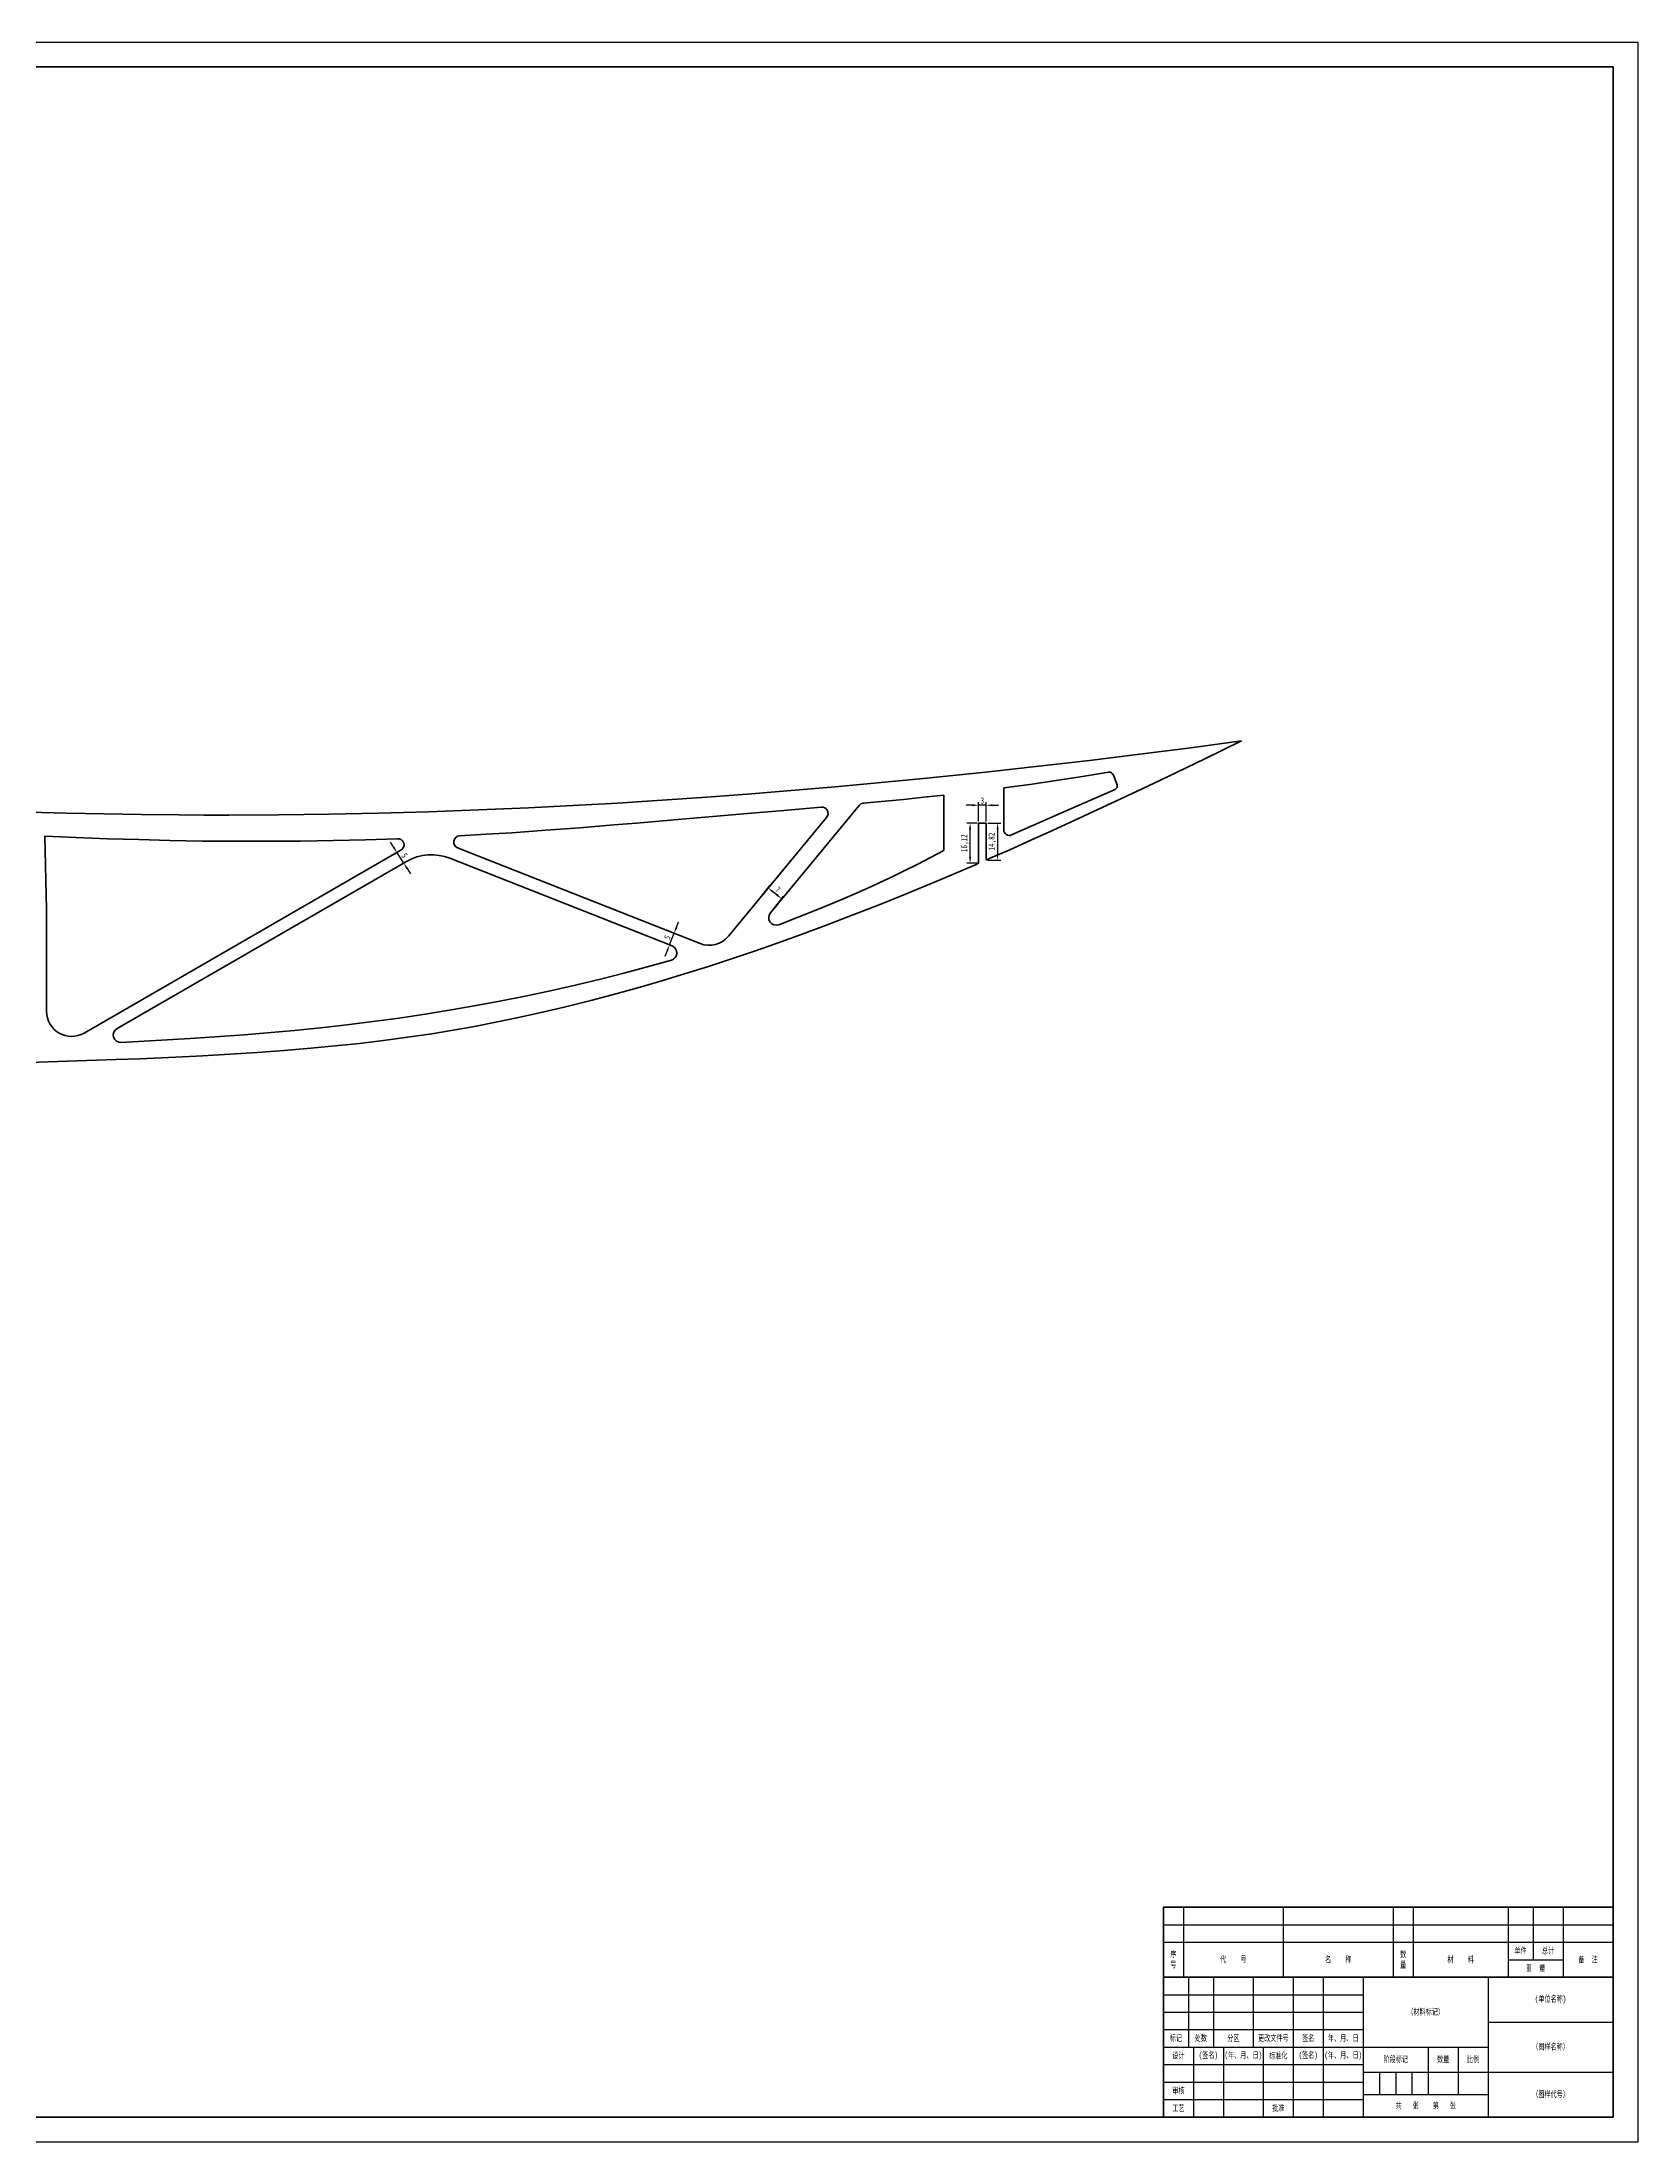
# Model space of a CAD drawing. Header units: millimetres. Extents: x 2448 to 3637, y 862 to 1703.
# Drawn here: x 2998 to 3637, y 862 to 1703 of the extents above; entities that cross this region are included whole.
import ezdxf

# ---------------------------------------------------------------- set-up
doc = ezdxf.new("R2010")
doc.units = ezdxf.units.MM
doc.header["$LTSCALE"] = 0.3
for name, color, linetype, lineweight in [('尺寸线', 3, 'Continuous', 25), ('粗实线', 7, 'Continuous', 50), ('细实线', 7, 'Continuous', 25), ('细文本', 7, 'Continuous', 25)]:
    doc.layers.add(name, color=color, linetype=linetype, lineweight=lineweight)
doc.styles.add('NUT Standard', font='simfang.ttf', dxfattribs={"width": 0.7, "height": 2.5})
doc.dimstyles.new('NUT Standard', dxfattribs={"dimtxt": 2.5, "dimasz": 2.5, "dimexe": 1.25, "dimexo": 0.625, "dimtad": 1, "dimtoh": 1, "dimtxsty": 'NUT Standard', "dimcen": 2.5, "dimadec": 0, "dimazin": 0, "dimtfac": 1, "dimtmove": 0, "dimatfit": 3, "dimfxl": 1, "dimarcsym": 0})

# ---------------------------------------------------------------- blocks, each defined once
blk = doc.blocks.new('*D37')
at = {"layer": 'Defpoints', "color": 0, "transparency": 16777216}
for p in [(3372.78, 1397.25), (3372.78, 1390.1), (3375.78, 1390.1)]:
    blk.add_point(p, dxfattribs=at)
at = {"layer": '尺寸线', "color": 0, "lineweight": -2, "transparency": 16777216}
for p, q in [((3370.28, 1397.25), (3367.78, 1397.25)), ((3372.78, 1390.73), (3372.78, 1398.5)), ((3375.78, 1397.25), (3372.78, 1397.25)), ((3375.78, 1390.73), (3375.78, 1398.5)), ((3378.28, 1397.25), (3380.78, 1397.25))]:
    blk.add_line(p, q, dxfattribs=at)
at = {"layer": '尺寸线', "color": 0, "transparency": 16777216}
for points in [[(3370.28, 1397.66), (3370.28, 1396.83), (3372.78, 1397.25)], [(3378.28, 1397.66), (3378.28, 1396.83), (3375.78, 1397.25)]]:
    blk.add_solid(points, dxfattribs=at)
at = {"layer": '尺寸线', "color": 0, "transparency": 16777216, "insert": (3374.28, 1399.13), "char_height": 2.5, "attachment_point": 5, "style": 'NUT Standard'}
blk.add_mtext('3', dxfattribs=at)
blk = doc.blocks.new('*D38')
at = {"layer": 'Defpoints', "color": 0, "transparency": 16777216}
for p in [(3375.78, 1390.1), (3375.78, 1375.28), (3380.38, 1375.28)]:
    blk.add_point(p, dxfattribs=at)
at = {"layer": '尺寸线', "color": 0, "lineweight": -2, "transparency": 16777216}
for p, q in [((3376.41, 1390.1), (3381.63, 1390.1)), ((3380.38, 1387.6), (3380.38, 1377.78)), ((3376.41, 1375.28), (3381.63, 1375.28))]:
    blk.add_line(p, q, dxfattribs=at)
at = {"layer": '尺寸线', "color": 0, "transparency": 16777216}
for points in [[(3379.96, 1387.6), (3380.8, 1387.6), (3380.38, 1390.1)], [(3379.96, 1377.78), (3380.8, 1377.78), (3380.38, 1375.28)]]:
    blk.add_solid(points, dxfattribs=at)
at = {"layer": '尺寸线', "color": 0, "transparency": 16777216, "insert": (3378.31, 1382.69), "char_height": 2.5, "attachment_point": 5, "rotation": 90, "style": 'NUT Standard'}
blk.add_mtext('14,82', dxfattribs=at)
blk = doc.blocks.new('*D39')
at = {"layer": 'Defpoints', "color": 0, "transparency": 16777216}
for p in [(3369.37, 1390.1), (3372.78, 1390.1), (3372.78, 1373.98)]:
    blk.add_point(p, dxfattribs=at)
at = {"layer": '尺寸线', "color": 0, "lineweight": -2, "transparency": 16777216}
for p, q in [((3372.16, 1390.1), (3368.12, 1390.1)), ((3369.37, 1376.48), (3369.37, 1387.6)), ((3372.16, 1373.98), (3368.12, 1373.98))]:
    blk.add_line(p, q, dxfattribs=at)
at = {"layer": '尺寸线', "color": 0, "transparency": 16777216}
for points in [[(3368.96, 1387.6), (3369.79, 1387.6), (3369.37, 1390.1)], [(3368.96, 1376.48), (3369.79, 1376.48), (3369.37, 1373.98)]]:
    blk.add_solid(points, dxfattribs=at)
at = {"layer": '尺寸线', "color": 0, "transparency": 16777216, "insert": (3367.31, 1382.04), "char_height": 2.5, "attachment_point": 5, "rotation": 90, "style": 'NUT Standard'}
blk.add_mtext('16,12', dxfattribs=at)
blk = doc.blocks.new('*D40')
at = {"layer": 'Defpoints', "color": 0, "transparency": 16777216}
for p in [(3288.46, 1364.17), (3283.94, 1358.49), (3289.42, 1354.13)]:
    blk.add_point(p, dxfattribs=at)
at = {"layer": '尺寸线', "color": 0, "lineweight": -2, "transparency": 16777216}
for p, q in [((3284.33, 1358.98), (3289.24, 1365.15)), ((3291.98, 1361.37), (3290.42, 1362.61)), ((3289.8, 1354.62), (3294.72, 1360.79))]:
    blk.add_line(p, q, dxfattribs=at)
at = {"layer": '尺寸线', "color": 0, "transparency": 16777216}
for points in [[(3290.68, 1362.94), (3290.16, 1362.29), (3288.46, 1364.17)], [(3292.24, 1361.69), (3291.72, 1361.04), (3293.94, 1359.81)]]:
    blk.add_solid(points, dxfattribs=at)
at = {"layer": '尺寸线', "color": 0, "transparency": 16777216, "insert": (3292.38, 1363.47), "char_height": 2.5, "attachment_point": 5, "rotation": 321.47768, "style": 'NUT Standard'}
blk.add_mtext('7', dxfattribs=at)
blk = doc.blocks.new('*D41')
at = {"layer": 'Defpoints', "color": 0, "transparency": 16777216}
for p in [(3250.86, 1345.95), (3250.06, 1340.89), (3251.88, 1345.55)]:
    blk.add_point(p, dxfattribs=at)
at = {"layer": '尺寸线', "color": 0, "lineweight": -2, "transparency": 16777216}
for p, q in [((3249.03, 1341.3), (3250.86, 1345.95)), ((3251.3, 1345.78), (3249.69, 1346.41)), ((3251.77, 1348.28), (3252.68, 1350.61)), ((3248.12, 1338.97), (3247.2, 1336.64)), ((3249.48, 1341.12), (3247.87, 1341.75))]:
    blk.add_line(p, q, dxfattribs=at)
at = {"layer": '尺寸线', "color": 0, "transparency": 16777216}
for points in [[(3251.38, 1348.43), (3252.16, 1348.13), (3250.86, 1345.95)], [(3247.73, 1339.12), (3248.5, 1338.82), (3249.03, 1341.3)]]:
    blk.add_solid(points, dxfattribs=at)
at = {"layer": '尺寸线', "color": 0, "transparency": 16777216, "insert": (3248.18, 1344.31), "char_height": 2.5, "attachment_point": 5, "rotation": 68.58036, "style": 'NUT Standard'}
blk.add_mtext('5', dxfattribs=at)
blk = doc.blocks.new('*D42')
at = {"layer": 'Defpoints', "color": 0, "transparency": 16777216}
for p in [(3139.97, 1378.23), (3141.09, 1378.94), (3143.78, 1374.72)]:
    blk.add_point(p, dxfattribs=at)
at = {"layer": '尺寸线', "color": 0, "lineweight": -2, "transparency": 16777216}
for p, q in [((3138.63, 1380.34), (3137.28, 1382.45)), ((3140.56, 1378.61), (3138.92, 1377.56)), ((3142.66, 1374.01), (3139.97, 1378.23)), ((3143.25, 1374.39), (3141.61, 1373.34)), ((3144, 1371.9), (3145.35, 1369.8))]:
    blk.add_line(p, q, dxfattribs=at)
at = {"layer": '尺寸线', "color": 0, "transparency": 16777216}
for points in [[(3138.98, 1380.56), (3138.28, 1380.12), (3139.97, 1378.23)], [(3144.36, 1372.13), (3143.65, 1371.68), (3142.66, 1374.01)]]:
    blk.add_solid(points, dxfattribs=at)
at = {"layer": '尺寸线', "color": 0, "transparency": 16777216, "insert": (3142.91, 1377.14), "char_height": 2.5, "attachment_point": 5, "rotation": 302.51533, "style": 'NUT Standard'}
blk.add_mtext('5', dxfattribs=at)

msp = doc.modelspace()

# ---------------------------------------------------------------- linework, layer by layer
at = {"color": 7, "lineweight": 35}
for p, q in [((3371.782, 1410.102), (3376.782, 1410.637)), ((3428.22, 1405.418), (3426.717, 1409.345)), ((3324.924, 1397.124), (3289.416, 1354.127)), ((3358.885, 1379.18), (3358.885, 1401.31)), ((3382.832, 1404.174), (3382.832, 1387.366)), ((3408.995, 1395.489), (3427.465, 1403.611)), ((3311.943, 1392.398), (3272.625, 1344.788)), ((3372.782, 1390.102), (3375.782, 1390.102)), ((3372.782, 1373.978), (3372.782, 1390.102)), ((3375.782, 1390.102), (3375.782, 1375.282)), ((3385.927, 1385.346), (3408.995, 1395.489)), ((2999.639, 1355.535), (2998.951, 1384.84)), ((3261.243, 1341.854), (3164.193, 1380.161)), ((3141.51, 1379.188), (3014.635, 1305.999)), ((3143.775, 1374.723), (3027.844, 1307.847)), ((3250.058, 1340.894), (3161.112, 1376.002)), ((3371.782, 1373.545), (3372.782, 1373.978)), ((3375.782, 1375.282), (3376.782, 1375.719)), ((2999.639, 1355.535), (2999.639, 1314.661))]:
    msp.add_line(p, q, dxfattribs=at)
msp.add_line((3626.762, 955.902), (3626.762, 871.902))
for points in [[(3376.782, 1375.719), (3385.254, 1379.446), (3393.701, 1383.214), (3402.355, 1387.125), (3410.982, 1391.071), (3427.922, 1398.945), (3438.301, 1403.842), (3448.638, 1408.767), (3463.402, 1415.871), (3478.078, 1422.996)], [(3376.782, 1410.637), (3396.919, 1412.866), (3417.113, 1415.218), (3437.368, 1417.692), (3457.689, 1420.285), (3478.078, 1422.996)], [(2992.67, 1394.51), (3007.679, 1394.085), (3022.68, 1393.753), (3037.673, 1393.513), (3052.66, 1393.364), (3062.649, 1393.315), (3072.637, 1393.305), (3092.61, 1393.405), (3112.584, 1393.662), (3132.562, 1394.073), (3152.548, 1394.637), (3172.546, 1395.351), (3192.56, 1396.214), (3210.367, 1397.104), (3228.192, 1398.109), (3246.038, 1399.226), (3263.908, 1400.456), (3281.805, 1401.796), (3292.968, 1402.686), (3304.142, 1403.618), (3315.405, 1404.598), (3326.681, 1405.619), (3349.201, 1407.78), (3371.782, 1410.102)], [(3382.832, 1404.174), (3393.341, 1405.578), (3403.837, 1407.086), (3414.318, 1408.706), (3424.781, 1410.447)], [(3164.977, 1384.983), (3175.637, 1385.593), (3185.847, 1386.243), (3199.518, 1387.201), (3213.154, 1388.238), (3226.688, 1389.33), (3235.763, 1390.089), (3253.91, 1391.643), (3280.318, 1393.921), (3294.743, 1395.161), (3309.794, 1396.48)], [(3326.617, 1398.021), (3342.759, 1399.599), (3350.824, 1400.436), (3358.885, 1401.31)], [(2998.951, 1384.84), (3011.507, 1384.32), (3024.065, 1383.853), (3036.541, 1383.457), (3049.019, 1383.143), (3062.037, 1382.915), (3075.13, 1382.796), (3088.261, 1382.789), (3101.354, 1382.892), (3114.376, 1383.104), (3127.273, 1383.424), (3140.167, 1383.852)], [(2992.67, 1294.164), (3008.046, 1294.686), (3027.312, 1295.376), (3036.949, 1295.751), (3051.403, 1296.376), (3062.24, 1296.911), (3073.07, 1297.519), (3083.891, 1298.213), (3094.701, 1299.007), (3105.495, 1299.914), (3115.196, 1300.838), (3124.881, 1301.875), (3134.548, 1303.034), (3144.195, 1304.326), (3153.821, 1305.76), (3162.378, 1307.164), (3170.917, 1308.686), (3179.436, 1310.323), (3187.936, 1312.071), (3196.417, 1313.929), (3201.644, 1315.128), (3206.864, 1316.368), (3212.203, 1317.677), (3217.533, 1319.027), (3228.045, 1321.81), (3237.217, 1324.365), (3246.365, 1327.03), (3255.488, 1329.799), (3264.587, 1332.67), (3270.636, 1334.636), (3276.674, 1336.645), (3282.707, 1338.696), (3288.728, 1340.787), (3300.731, 1345.081), (3311.496, 1349.07), (3322.223, 1353.168), (3332.912, 1357.369), (3343.564, 1361.667), (3350.645, 1364.582), (3357.708, 1367.535), (3371.782, 1373.545)], [(3292.775, 1349.405), (3301.241, 1352.63), (3309.656, 1355.992), (3318.016, 1359.493), (3326.318, 1363.136), (3330.486, 1365.03), (3334.639, 1366.961), (3338.696, 1368.892), (3342.736, 1370.859), (3348.15, 1373.565), (3353.534, 1376.339), (3358.885, 1379.18)], [(3029.507, 1302.253), (3047.936, 1303.289), (3057.149, 1303.845), (3070.962, 1304.759), (3078.695, 1305.325), (3086.424, 1305.936), (3092.666, 1306.469), (3098.904, 1307.039), (3109.328, 1308.086), (3119.8, 1309.266), (3130.309, 1310.584), (3140.802, 1312.031), (3151.225, 1313.599), (3161.567, 1315.283), (3171.691, 1317.055), (3181.797, 1318.947), (3191.884, 1320.959), (3201.945, 1323.094), (3211.975, 1325.358), (3221.97, 1327.754), (3231.279, 1330.118), (3240.555, 1332.606), (3249.794, 1335.223)]]:
    msp.add_lwpolyline(points, dxfattribs=at)
for centre, radius, start, end in [((3425.079, 1408.719), 1.754, 20.941317, 99.777951), ((3426.894, 1404.911), 1.42, 293.735574, 20.941317), ((3310.016, 1393.99), 2.5, 320.448891, 95.095638), ((3326.852, 1395.532), 2.5, 95.391125, 140.448893), ((3140.261, 1381.354), 2.5, 299.97892, 92.142906), ((3165.111, 1382.486), 2.5, 93.077802, 248.46032), ((3385.039, 1387.366), 2.207, 180.000005, 293.735574), ((3153.769, 1357.398), 20, 68.460318, 119.978912), ((3291.729, 1352.216), 3, 140.448893, 290.403159), ((3248.956, 1338.103), 3, 286.219689, 68.460318), ((3264.915, 1351.156), 10, 248.46032, 320.448891), ((3009.639, 1314.661), 10, 180.000005, 299.97892), ((3029.344, 1305.248), 3, 119.978912, 273.123252)]:
    msp.add_arc(centre, radius, start, end, dxfattribs=at)
at = {"layer": '粗实线'}
for p, q in [((2472.762, 1692.902), (3626.762, 1692.902)), ((3626.762, 1692.902), (3626.762, 871.902)), ((3446.762, 955.902), (3626.762, 955.902)), ((3446.762, 871.902), (3446.762, 955.902)), ((3446.762, 927.902), (3626.762, 927.902)), ((3626.762, 871.902), (2472.762, 871.902))]:
    msp.add_line(p, q, dxfattribs=at)
at = {"layer": '细实线'}
for p, q in [((2447.762, 1702.902), (3636.762, 1702.902)), ((3636.762, 1702.902), (3636.762, 861.902)), ((3454.762, 955.902), (3454.762, 927.902)), ((3494.762, 955.902), (3494.762, 927.902)), ((3538.762, 955.902), (3538.762, 927.902)), ((3546.762, 955.902), (3546.762, 927.902)), ((3584.762, 955.902), (3584.762, 927.902)), ((3594.762, 955.902), (3594.762, 934.902)), ((3606.762, 955.902), (3606.762, 927.902)), ((3446.762, 948.902), (3626.762, 948.902)), ((3446.762, 941.902), (3626.762, 941.902)), ((3584.762, 934.902), (3606.762, 934.902)), ((3456.762, 927.902), (3456.762, 899.902)), ((3466.762, 927.902), (3466.762, 899.902)), ((3482.762, 927.902), (3482.762, 899.902)), ((3498.762, 927.902), (3498.762, 899.902)), ((3510.762, 927.902), (3510.762, 899.902)), ((3526.762, 927.902), (3526.762, 871.902)), ((3576.762, 927.902), (3576.762, 871.902)), ((3446.762, 920.902), (3526.762, 920.902)), ((3446.762, 913.902), (3526.762, 913.902)), ((3576.762, 909.902), (3626.762, 909.902)), ((3446.762, 906.902), (3526.762, 906.902)), ((3446.762, 899.902), (3576.762, 899.902)), ((3458.762, 899.902), (3458.762, 871.902)), ((3470.762, 899.902), (3470.762, 871.902)), ((3486.762, 899.902), (3486.762, 871.902)), ((3498.762, 899.902), (3498.762, 871.902)), ((3510.762, 899.902), (3510.762, 871.902)), ((3552.762, 899.902), (3552.762, 880.902)), ((3564.762, 899.902), (3564.762, 880.902)), ((3446.762, 892.902), (3526.762, 892.902)), ((3446.762, 885.902), (3526.762, 885.902)), ((3526.762, 889.902), (3626.762, 889.902)), ((3533.262, 889.902), (3533.262, 880.902)), ((3539.762, 889.902), (3539.762, 880.902)), ((3546.262, 889.902), (3546.262, 880.902)), ((3446.762, 878.902), (3526.762, 878.902)), ((3526.762, 880.902), (3576.762, 880.902)), ((3636.762, 861.902), (2447.762, 861.902))]:
    msp.add_line(p, q, dxfattribs=at)

# ---------------------------------------------------------------- texts
at = {"layer": '粗实线', "char_height": 2.5, "width": 12, "attachment_point": 5, "style": 'NUT Standard'}
for s, insert in [('工艺', (3452.762, 875.402)), ('批准', (3492.762, 875.402))]:
    msp.add_mtext(s, dxfattribs=dict(at, insert=insert))
at = {"layer": '细文本', "char_height": 2.5, "attachment_point": 5, "style": 'NUT Standard'}
for s, insert, width in [('序\\P号', (3450.762, 934.902), 8), ('代    号', (3474.762, 934.902), 40), ('名    称', (3516.762, 934.902), 44), ('数\\P量', (3542.762, 934.902), 8), ('材    料', (3565.762, 934.902), 38), ('单件', (3589.762, 938.402), 10), ('总计', (3600.762, 938.402), 12), ('备  注', (3616.762, 934.902), 20), ('重  量', (3595.762, 931.402), 22), ('(单位名称)', (3601.762, 918.902), 50), ('（材料标记）', (3551.762, 913.902), 50), ('标记', (3451.762, 903.402), 10), ('处数', (3461.762, 903.402), 10), ('分区', (3474.762, 903.402), 16), ('更改文件号', (3490.762, 903.402), 16), ('签名', (3504.762, 903.402), 12), ('年、月、日', (3518.762, 903.402), 16), ('（图样名称）', (3601.762, 899.902), 50), ('设计', (3452.762, 896.402), 12), ('(签名)', (3464.762, 896.402), 12), ('(年、月、日)', (3478.762, 896.402), 16), ('标准化', (3492.762, 896.402), 12), ('(签名)', (3504.762, 896.402), 12), ('(年、月、日)', (3518.762, 896.402), 16), ('阶段标记', (3539.762, 894.902), 26), ('数量', (3558.762, 894.902), 12), ('比例', (3570.762, 894.902), 12), ('审核', (3452.762, 882.402), 12), ('共   张    第   张', (3551.762, 876.402), 50), ('（图样代号）', (3601.762, 880.902), 50)]:
    msp.add_mtext(s, dxfattribs=dict(at, insert=insert, width=width))

# ---------------------------------------------------------------- dimensions: what is measured, and where the dimension line sits
at = {"layer": '尺寸线'}
dim = msp.add_linear_dim(base=(3372.782, 1397.245), p1=(3375.782, 1390.102), p2=(3372.782, 1390.102), dimstyle='NUT Standard', dxfattribs=at)
dim.commit()
dim.dimension.update_dxf_attribs({"geometry": '*D37', "text_midpoint": (3374.282, 1399.135)})
for base, p1, p2, picture, middle in [((3369.374, 1390.102), (3372.782, 1373.978), (3372.782, 1390.102), '*D39', (3367.307, 1382.04)), ((3380.379, 1375.282), (3375.782, 1390.102), (3375.782, 1375.282), '*D38', (3378.311, 1382.692))]:
    dim = msp.add_linear_dim(base=base, p1=p1, p2=p2, angle=90, dimstyle='NUT Standard', dxfattribs=at)
    dim.commit()
    dim.dimension.update_dxf_attribs({"geometry": picture, "text_midpoint": middle})
for p1, p2, distance, picture, middle in [((3143.775, 1374.723), (3141.085, 1378.943), 1.321, '*D42', (3142.909, 1377.138)), ((3289.416, 1354.127), (3283.938, 1358.487), -7.265, '*D40', (3292.378, 1363.468)), ((3250.058, 1340.894), (3251.884, 1345.548), 1.104, '*D41', (3248.184, 1344.314))]:
    dim = msp.add_aligned_dim(p1=p1, p2=p2, distance=distance, dimstyle='NUT Standard', dxfattribs=at)
    dim.commit()
    dim.dimension.update_dxf_attribs({"geometry": picture, "text_midpoint": middle})

doc.saveas('drawing.dxf')
